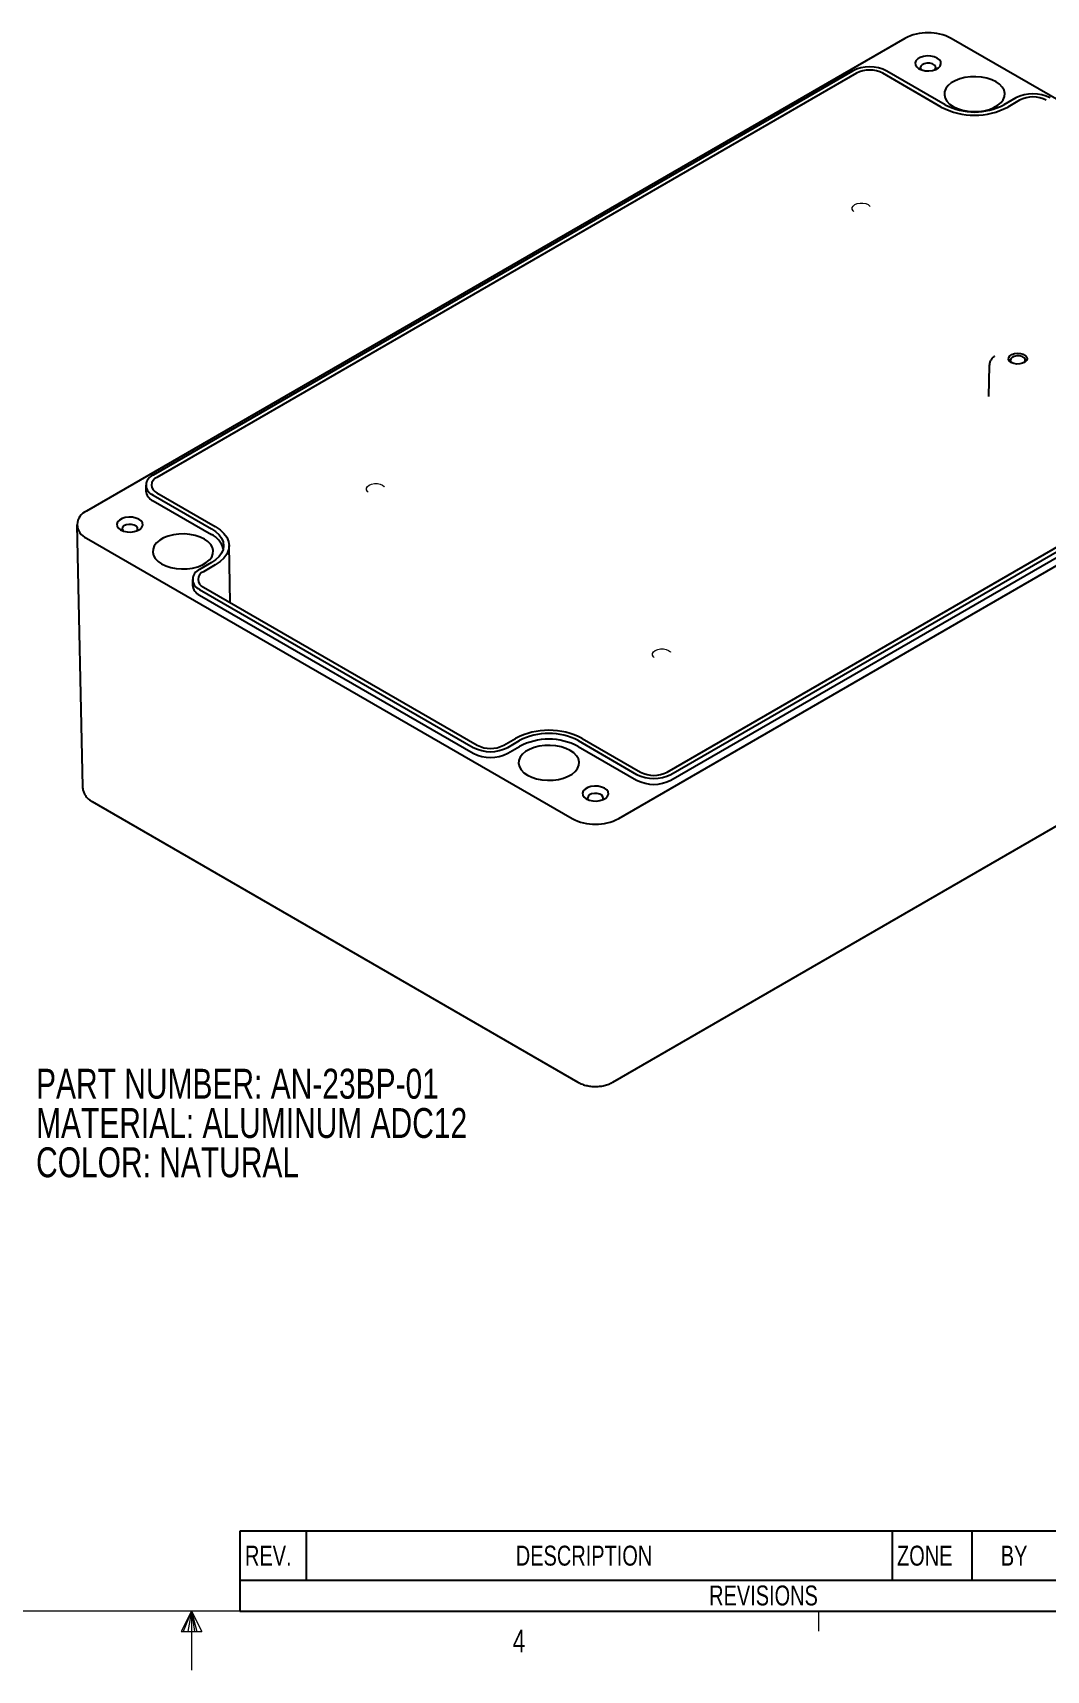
# Paper-space layout 'Sheet1' of a CAD drawing. Header units: inches. Extents: x 0.3 to 21.8, y 0.2 to 16.9.
# Drawn here: x 10.36 to 14.6, y 0.16 to 7.01 of the extents above; entities that cross this region are included whole.
import ezdxf

# ---------------------------------------------------------------- set-up
doc = ezdxf.new("R2010")
doc.units = ezdxf.units.IN
doc.header["$MEASUREMENT"] = 0
doc.linetypes.add('HIDDEN', pattern=[0.075, 0.05, -0.025])
doc.layers.add('SLD-0', color=7, linetype='Continuous')
doc.styles.add('SLDTEXTSTYLE1', font='TXT', dxfattribs={"width": 0.75})

# ---------------------------------------------------------------- blocks, each defined once
blk = doc.blocks.new('SW_TABLEANNOTATION_1')
at = {"layer": 'SLD-0', "color": 0}
for p, q in [((0, 0), (0, -0.3333)), ((4.4719, 0), (0, 0)), ((0.2775, 0), (0.2775, -0.2036)), ((2.7288, 0), (2.7288, -0.2036)), ((3.0624, 0), (3.0624, -0.2036)), ((3.4352, 0), (3.4352, -0.2036)), ((3.8628, 0), (3.8628, -0.2036)), ((4.4719, -0.3333), (4.4719, 0)), ((0, -0.2036), (4.4719, -0.2036)), ((0, -0.3333), (4.4719, -0.3333))]:
    blk.add_line(p, q, dxfattribs=at)
at = {"layer": 'SLD-0', "color": 0, "attachment_point": 1, "style": 'SLDTEXTSTYLE1'}
for s, insert, char_height in [('REV.', (0.0209, -0.06), 0.08333), ('DESCRIPTION', (1.1543, -0.06), 0.083333), ('ZONE', (2.7497, -0.06), 0.08333), ('BY', (3.1841, -0.06), 0.08333), ("APPR'D", (3.4561, -0.06), 0.08333), ('DATE', (4.0314, -0.06), 0.08333), ('REVISIONS', (1.9634, -0.2266), 0.08333)]:
    blk.add_mtext(s, dxfattribs=dict(at, insert=insert, char_height=char_height))
blk = doc.blocks.new('SW_NOTE_4')
at = {"layer": 'SLD-0', "color": 0, "char_height": 0.125, "attachment_point": 1, "style": 'SLDTEXTSTYLE1'}
for s, insert in [('PART NUMBER: AN-23BP-01', (0, 0.1611)), ('MATERIAL: ALUMINUM ADC12', (0, -0.0032)), ('COLOR: NATURAL', (0, -0.1676))]:
    blk.add_mtext(s, dxfattribs=dict(at, insert=insert))

psp = doc.layouts.new('Sheet1')

# ---------------------------------------------------------------- linework, layer by layer
at = {"color": 7, "linetype": 'Continuous', "lineweight": 25}
for p, q in [((14.00846, 6.987118), (10.584281, 5.010382)), ((16.235568, 5.813933), (14.203332, 6.987118)), ((13.789649, 6.850655), (10.862433, 5.160809)), ((14.177801, 6.709641), (13.933532, 6.850655)), ((13.805913, 6.841266), (10.878696, 5.15142)), ((14.161537, 6.700252), (13.917268, 6.841266)), ((14.473096, 6.738178), (14.423662, 6.709641)), ((14.489359, 6.72879), (14.439926, 6.700252)), ((12.811389, 3.7247), (16.235568, 5.701436)), ((14.361961, 5.618793), (14.359194, 5.489366)), ((13.013936, 3.918772), (15.941152, 5.608618)), ((13.030199, 3.909384), (15.957416, 5.59923)), ((13.030199, 3.885273), (15.957416, 5.575119)), ((10.832634, 5.119278), (10.832634, 5.095167)), ((10.862433, 5.077747), (11.106702, 4.936733)), ((10.878696, 5.087136), (11.122965, 4.946122)), ((10.862433, 5.053637), (11.106702, 4.912623)), ((10.543932, 4.953151), (10.567361, 3.857247)), ((10.584281, 4.897884), (12.616517, 3.7247)), ((11.185723, 4.627824), (11.180607, 4.867169)), ((11.106702, 4.794801), (11.057269, 4.766263)), ((11.122965, 4.785412), (11.073532, 4.756875)), ((11.02747, 4.724733), (11.02747, 4.700622)), ((11.057269, 4.683202), (12.202871, 4.02186)), ((11.057269, 4.659091), (12.202871, 3.997749)), ((11.073532, 4.692591), (12.219134, 4.031249)), ((12.787316, 2.62211), (16.211494, 4.598846)), ((12.33049, 4.031249), (12.379923, 4.059786)), ((12.346753, 4.02186), (12.396186, 4.050397)), ((12.642048, 4.050397), (12.886317, 3.909384)), ((12.658311, 4.059786), (12.902581, 3.918772)), ((12.346753, 3.997749), (12.396186, 4.026287)), ((12.642048, 4.026287), (12.886317, 3.885273)), ((10.608354, 3.795295), (12.64059, 2.62211))]:
    psp.add_line(p, q, dxfattribs=at)
at = {"color": 7, "linetype": 'HIDDEN', "lineweight": 18}
for p, q in [((13.795278, 6.262919), (13.792428, 6.265655)), ((11.763042, 5.089734), (11.760192, 5.09247)), ((12.960113, 4.39868), (12.957263, 4.401416))]:
    psp.add_line(p, q, dxfattribs=at)
at = {"color": 7, "linetype": 'Continuous', "lineweight": 18}
for p, q in [((21.52288, 0.410601), (0.52288, 0.410601)), ((11.02288, 0.410601), (10.980905, 0.324981)), ((11.02288, 0.410601), (10.98907, 0.324981)), ((11.02288, 0.410601), (11.008552, 0.324981)), ((11.02288, 0.410601), (11.02288, 0.162905)), ((11.02288, 0.410601), (11.066996, 0.324981)), ((11.02288, 0.410601), (11.045956, 0.324981)), ((11.02288, 0.410601), (11.035826, 0.324981)), ((13.64788, 0.410601), (13.64788, 0.325802)), ((10.980905, 0.324981), (11.066996, 0.324981))]:
    psp.add_line(p, q, dxfattribs=at)
at = {"color": 7, "linetype": 'Continuous', "lineweight": 25, "flags": 128}
for points in [[(14.067617, 6.860558), (14.079952, 6.855228), (14.094389, 6.852119), (14.109757, 6.851485), (14.124813, 6.853376), (14.138337, 6.857639), (14.149232, 6.863928), (14.156616, 6.871735), (14.159892, 6.880427), (14.158792, 6.889299), (14.153408, 6.897633), (14.144174, 6.904754), (14.131839, 6.910084), (14.117403, 6.913193), (14.102034, 6.913827), (14.086978, 6.911937), (14.073454, 6.907674), (14.062559, 6.901384), (14.055175, 6.893577), (14.0519, 6.884886), (14.052999, 6.876013), (14.058383, 6.867679), (14.067617, 6.860558)], [(14.134545, 6.85614), (14.138064, 6.862385), (14.137513, 6.869268), (14.132692, 6.875572), (14.124251, 6.880444), (14.113332, 6.883228), (14.101408, 6.883546), (14.090091, 6.881356), (14.080907, 6.876954), (14.075099, 6.870934), (14.07345, 6.864109), (14.076183, 6.857401), (14.077247, 6.85614)], [(14.211142, 6.702348), (14.229136, 6.693722), (14.249571, 6.687151), (14.271748, 6.68286), (14.294914, 6.680995), (14.318279, 6.681618), (14.341048, 6.68471), (14.362445, 6.690164), (14.381741, 6.697795), (14.398281, 6.707343), (14.411499, 6.718482), (14.420947, 6.730835), (14.426302, 6.743979), (14.427382, 6.757467), (14.424151, 6.77084), (14.416718, 6.783643), (14.405336, 6.79544), (14.390393, 6.805828), (14.372399, 6.814454), (14.351965, 6.821024), (14.329787, 6.825316), (14.306621, 6.827181), (14.283256, 6.826557), (14.260487, 6.823466), (14.23909, 6.818012), (14.219794, 6.810381), (14.203254, 6.800833), (14.190036, 6.789693), (14.180588, 6.777341), (14.175233, 6.764197), (14.174153, 6.750709), (14.177384, 6.737335), (14.184817, 6.724533), (14.196199, 6.712736), (14.211142, 6.702348)], [(14.454146, 5.631951), (14.446686, 5.637983), (14.443023, 5.645085), (14.443554, 5.652489), (14.44822, 5.659393), (14.456517, 5.665048), (14.467545, 5.668842), (14.480109, 5.670362), (14.492847, 5.669446), (14.50438, 5.666191), (14.513457, 5.660951), (14.519095, 5.654293), (14.520683, 5.646939), (14.518048, 5.639686), (14.511477, 5.63332), (14.501682, 5.628531), (14.489723, 5.625837), (14.476897, 5.625531), (14.464593, 5.627645), (14.454146, 5.631951)], [(14.506363, 5.630422), (14.509236, 5.632898), (14.512914, 5.639234), (14.51238, 5.645908), (14.507704, 5.652021), (14.49952, 5.656746), (14.488931, 5.659445), (14.477369, 5.659754), (14.466394, 5.65763), (14.457489, 5.653361), (14.451857, 5.647524), (14.450258, 5.640906), (14.452908, 5.634401), (14.457077, 5.630422)], [(10.726955, 4.932035), (10.73929, 4.926705), (10.753727, 4.923596), (10.769095, 4.922962), (10.784151, 4.924853), (10.797675, 4.929115), (10.80857, 4.935405), (10.815954, 4.943212), (10.81923, 4.951904), (10.81813, 4.960776), (10.812746, 4.96911), (10.803512, 4.976231), (10.791177, 4.981561), (10.776741, 4.98467), (10.761372, 4.985304), (10.746316, 4.983413), (10.732792, 4.979151), (10.721897, 4.972861), (10.714513, 4.965054), (10.711238, 4.956362), (10.712337, 4.94749), (10.717721, 4.939156), (10.726955, 4.932035)], [(10.793883, 4.927617), (10.797402, 4.933862), (10.796851, 4.940745), (10.79203, 4.947049), (10.783589, 4.951921), (10.77267, 4.954704), (10.760746, 4.955023), (10.749429, 4.952833), (10.740245, 4.948431), (10.734437, 4.942411), (10.732788, 4.935586), (10.735521, 4.928878), (10.736585, 4.927617)], [(11.106702, 4.936733), (11.124419, 4.924758), (11.138673, 4.91133), (11.149113, 4.896781), (11.155481, 4.881467), (11.157622, 4.865767), (11.155481, 4.850067), (11.149113, 4.834754), (11.138673, 4.820204), (11.124419, 4.806776), (11.106702, 4.794801)], [(11.122965, 4.946122), (11.143026, 4.932563), (11.159166, 4.917358), (11.170987, 4.900884), (11.178198, 4.883544), (11.180622, 4.865767), (11.178198, 4.84799), (11.170987, 4.830651), (11.159166, 4.814176), (11.143026, 4.798972), (11.122965, 4.785412)], [(10.898319, 4.789896), (10.916313, 4.78127), (10.936747, 4.774699), (10.958925, 4.770408), (10.982091, 4.768543), (11.005456, 4.769166), (11.028224, 4.772258), (11.049622, 4.777712), (11.068918, 4.785343), (11.085457, 4.794891), (11.098676, 4.80603), (11.108124, 4.818383), (11.113479, 4.831527), (11.114559, 4.845015), (11.111328, 4.858388), (11.103895, 4.871191), (11.092513, 4.882988), (11.07757, 4.893376), (11.059575, 4.902002), (11.039141, 4.908572), (11.016964, 4.912863), (10.993798, 4.914729), (10.970433, 4.914105), (10.947664, 4.911014), (10.926267, 4.90556), (10.906971, 4.897929), (10.890431, 4.888381), (10.877213, 4.877241), (10.867765, 4.864889), (10.86241, 4.851745), (10.86133, 4.838257), (10.864561, 4.824883), (10.871994, 4.81208), (10.883376, 4.800284), (10.898319, 4.789896)], [(12.429455, 3.90599), (12.44745, 3.897363), (12.467884, 3.890793), (12.490062, 3.886502), (12.513227, 3.884636), (12.536592, 3.88526), (12.559361, 3.888351), (12.580758, 3.893805), (12.600055, 3.901436), (12.616594, 3.910984), (12.629813, 3.922124), (12.639261, 3.934476), (12.644616, 3.94762), (12.645696, 3.961109), (12.642464, 3.974482), (12.635031, 3.987285), (12.62365, 3.999081), (12.608707, 4.009469), (12.590712, 4.018095), (12.570278, 4.024666), (12.548101, 4.028957), (12.524935, 4.030823), (12.50157, 4.030199), (12.478801, 4.027107), (12.457404, 4.021653), (12.438107, 4.014023), (12.421568, 4.004475), (12.40835, 3.993335), (12.398902, 3.980983), (12.393547, 3.967838), (12.392466, 3.95435), (12.395698, 3.940977), (12.403131, 3.928174), (12.414513, 3.916378), (12.429455, 3.90599)], [(12.675675, 3.807064), (12.688009, 3.801733), (12.702446, 3.798625), (12.717815, 3.79799), (12.732871, 3.799881), (12.746394, 3.804144), (12.757289, 3.810433), (12.764674, 3.81824), (12.767949, 3.826932), (12.76685, 3.835804), (12.761465, 3.844138), (12.752232, 3.851259), (12.739897, 3.856589), (12.72546, 3.859698), (12.710091, 3.860332), (12.695035, 3.858442), (12.681512, 3.854179), (12.670617, 3.847889), (12.663232, 3.840082), (12.659957, 3.831391), (12.661056, 3.822518), (12.666441, 3.814184), (12.675675, 3.807064)], [(12.742602, 3.802645), (12.746122, 3.80889), (12.745571, 3.815773), (12.740749, 3.822077), (12.732309, 3.826949), (12.721389, 3.829733), (12.709466, 3.830051), (12.698148, 3.827861), (12.688965, 3.823459), (12.683157, 3.817439), (12.681507, 3.810614), (12.68424, 3.803906), (12.685304, 3.802645)]]:
    psp.add_lwpolyline(points, dxfattribs=at)
at = {"color": 7, "linetype": 'HIDDEN', "lineweight": 18, "flags": 128}
for points in [[(13.792421, 6.265655), (13.788622, 6.272418), (13.788622, 6.279528), (13.792428, 6.286291), (13.799668, 6.292044), (13.809633, 6.296224), (13.821348, 6.298421), (13.833666, 6.298421), (13.845381, 6.296224), (13.855346, 6.292044), (13.862586, 6.286291), (13.866392, 6.279528), (13.866392, 6.272418), (13.862586, 6.265655), (13.859736, 6.262919)], [(11.760184, 5.09247), (11.756386, 5.099233), (11.756386, 5.106343), (11.760192, 5.113106), (11.767432, 5.118859), (11.777397, 5.123039), (11.789112, 5.125236), (11.80143, 5.125236), (11.813145, 5.123039), (11.82311, 5.118859), (11.83035, 5.113106), (11.834156, 5.106343), (11.834156, 5.099233), (11.83035, 5.09247), (11.8275, 5.089734)], [(12.957261, 4.401416), (12.953456, 4.408178), (12.953456, 4.415289), (12.957263, 4.422052), (12.964503, 4.427805), (12.974468, 4.431985), (12.986183, 4.434182), (12.9985, 4.434182), (13.010215, 4.431985), (13.02018, 4.427805), (13.027421, 4.422052), (13.031227, 4.415289), (13.031227, 4.408178), (13.027421, 4.401416), (13.02457, 4.39868)]]:
    psp.add_lwpolyline(points, dxfattribs=at)
at = {"color": 7, "linetype": 'Continuous', "lineweight": 25}
for centre, radius, start, end in [((14.105896, 6.799067), 0.211794, 62.6096722, 117.3903278), ((13.86159, 6.711809), 0.156377, 62.6096722, 117.3903278), ((13.86159, 6.733808), 0.121025, 62.6096722, 117.3903278), ((14.545037, 6.599332), 0.156377, 62.6096722, 117.3903278), ((14.545037, 6.621332), 0.121025, 62.6096722, 117.3903278), ((14.300732, 6.966405), 0.300354, 242.3910402, 297.6089598), ((14.300732, 6.944696), 0.26526, 242.3910402, 297.6089598), ((10.878195, 5.119278), 0.044421, 110.7834208, 249.2165792), ((10.890895, 5.119278), 0.034379, 110.7834208, 249.2165792), ((10.88355, 5.100245), 0.051169, 185.6947993, 245.6253417), ((10.605629, 4.954133), 0.060164, 110.7834208, 249.2165792), ((11.067944, 4.829564), 0.091657, 15.2756006, 64.9847153), ((11.073031, 4.724733), 0.044421, 110.7834208, 249.2165792), ((11.085731, 4.724733), 0.034379, 110.7834208, 249.2165792), ((11.078386, 4.7057), 0.051169, 185.6947993, 245.6253417), ((12.519117, 3.793633), 0.300354, 62.3910402, 117.6089598), ((12.519117, 3.815342), 0.26526, 62.3910402, 117.6089598), ((12.519117, 3.791231), 0.26526, 62.3910402, 117.6089598), ((12.274812, 4.160706), 0.156377, 242.6096722, 297.3903278), ((12.274812, 4.136595), 0.156377, 242.6096722, 297.3903278), ((12.274812, 4.138706), 0.121025, 242.6096722, 297.3903278), ((12.958258, 4.048229), 0.156377, 242.6096722, 297.3903278), ((12.958258, 4.02623), 0.121025, 242.6096722, 297.3903278), ((12.958258, 4.024119), 0.156377, 242.6096722, 297.3903278), ((12.713953, 3.91275), 0.211794, 242.6096722, 297.3903278)]:
    psp.add_arc(centre, radius, start, end, dxfattribs=at)
for points, knots in [([(14.38219, 5.657516), (14.379971, 5.655506), (14.374281, 5.650352), (14.367542, 5.640726), (14.362763, 5.629637), (14.362513, 5.622242), (14.362407, 5.619082)], [0, 0, 0, 0, 0.19353089, 0.49637976, 0.78473629, 1, 1, 1, 1]), ([(14.382585, 5.657835), (14.382691, 5.657926), (14.382845, 5.658059), (14.382213, 5.657587), (14.382019, 5.657442)], [0, 0, 0, 0, 0.69269657, 1, 1, 1, 1]), ([(10.567845, 3.857301), (10.567834, 3.854389), (10.567804, 3.846412), (10.571884, 3.83387), (10.579192, 3.820488), (10.589587, 3.808594), (10.599758, 3.800469), (10.606497, 3.796413), (10.608354, 3.795295)], [0, 0, 0, 0, 0.11311143, 0.30994039, 0.50557242, 0.70694326, 0.91923415, 1, 1, 1, 1]), ([(12.64059, 2.62211), (12.643801, 2.62038), (12.65261, 2.615635), (12.668653, 2.609863), (12.688647, 2.60549), (12.709473, 2.603682), (12.730476, 2.604403), (12.751028, 2.607742), (12.770413, 2.61341), (12.781751, 2.619246), (12.787316, 2.62211)], [0, 0, 0, 0, 0.07589775, 0.20818506, 0.34027545, 0.47195249, 0.60362304, 0.73616916, 0.87052543, 1, 1, 1, 1])]:
    psp.add_open_spline(points, degree=3, knots=knots, dxfattribs=at)

# ---------------------------------------------------------------- block references
at = {"layer": 'SLD-0'}
for name, p in [('SW_NOTE_4', (10.372967, 2.51719)), ('SW_TABLEANNOTATION_1', (11.226351, 0.743857))]:
    psp.add_blockref(name, p, dxfattribs=at)

# ---------------------------------------------------------------- texts
at = {"color": 7, "linetype": 'Continuous', "lineweight": 0, "insert": (12.367957, 0.331989), "char_height": 0.09375, "attachment_point": 1, "style": 'SLDTEXTSTYLE1'}
psp.add_mtext('4', dxfattribs=at)

doc.saveas('drawing.dxf')
